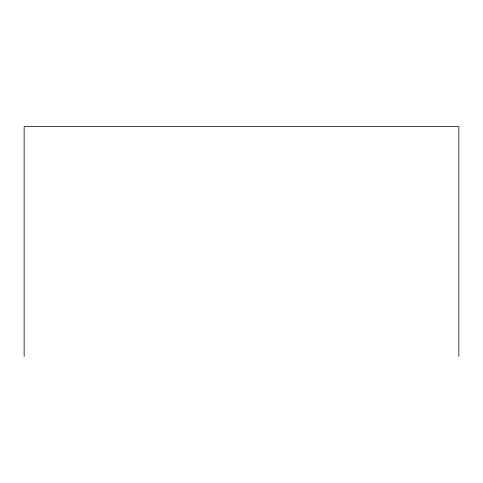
<?xml version="1.0" encoding="UTF-8"?>
<svg xmlns="http://www.w3.org/2000/svg" width="483" height="483" viewBox="0 0 483 483"><rect width="100%" height="100%" fill="white"/><g stroke="black" fill="none" stroke-linecap="round" stroke-linejoin="round"><path stroke-width="0.72" d="M458.85 356.394L458.85 126.606L24.15 126.606L24.15 356.394"/></g></svg>
